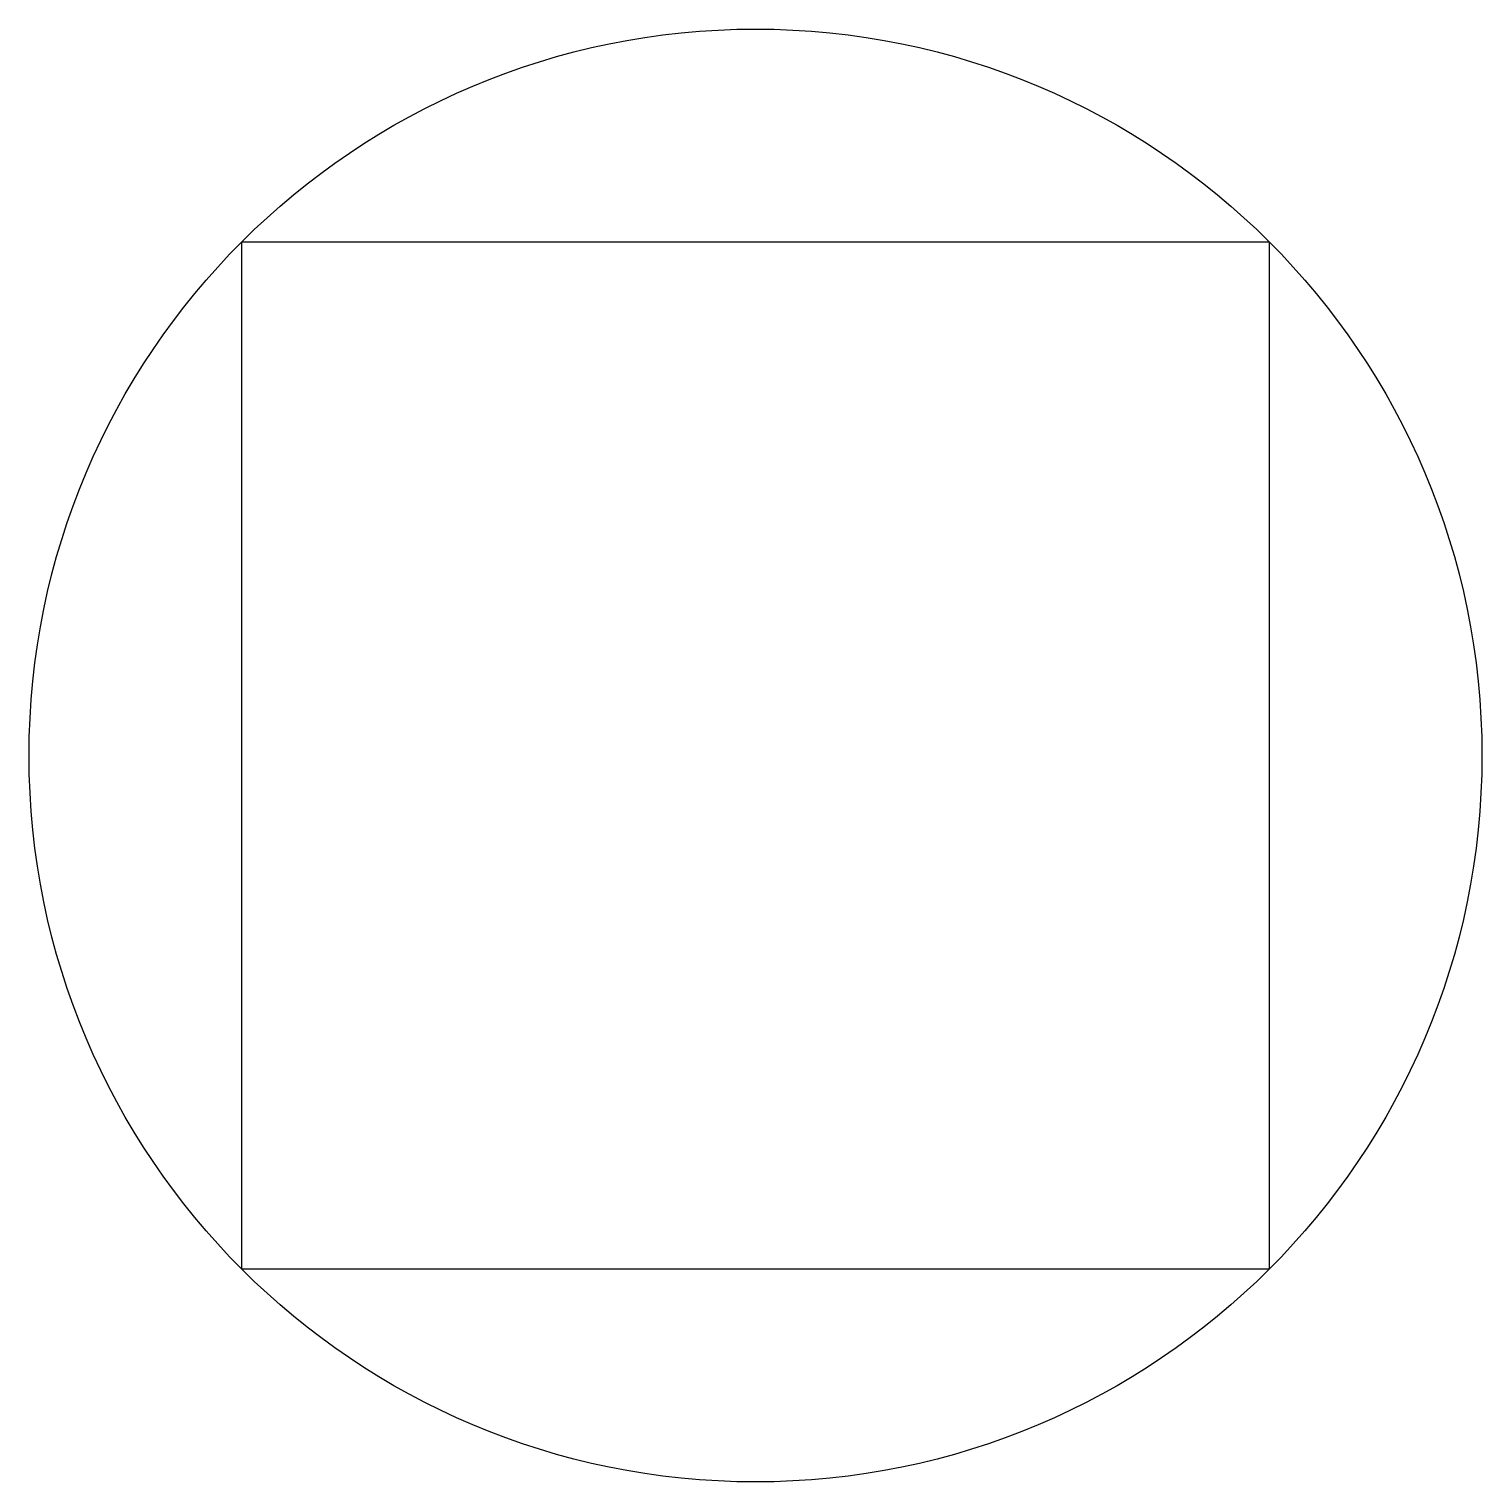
# Model space of a CAD drawing. Header units: metres. Extents: x -10 to 10, y -10 to 10.
import ezdxf

# ---------------------------------------------------------------- set-up
doc = ezdxf.new("R2010")
doc.units = ezdxf.units.M
doc.header["$MEASUREMENT"] = 0
doc.layers.get('0').update_dxf_attribs({"lineweight": 25})

msp = doc.modelspace()

# ---------------------------------------------------------------- linework, layer by layer
for p, q in [((-7.07, 7.07), (7.07, 7.07)), ((-7.07, -7.07), (-7.07, 7.07)), ((7.07, 7.07), (7.07, -7.07)), ((7.07, -7.07), (-7.07, -7.07))]:
    msp.add_line(p, q)
msp.add_circle((0, 0), 10)

doc.saveas('drawing.dxf')
